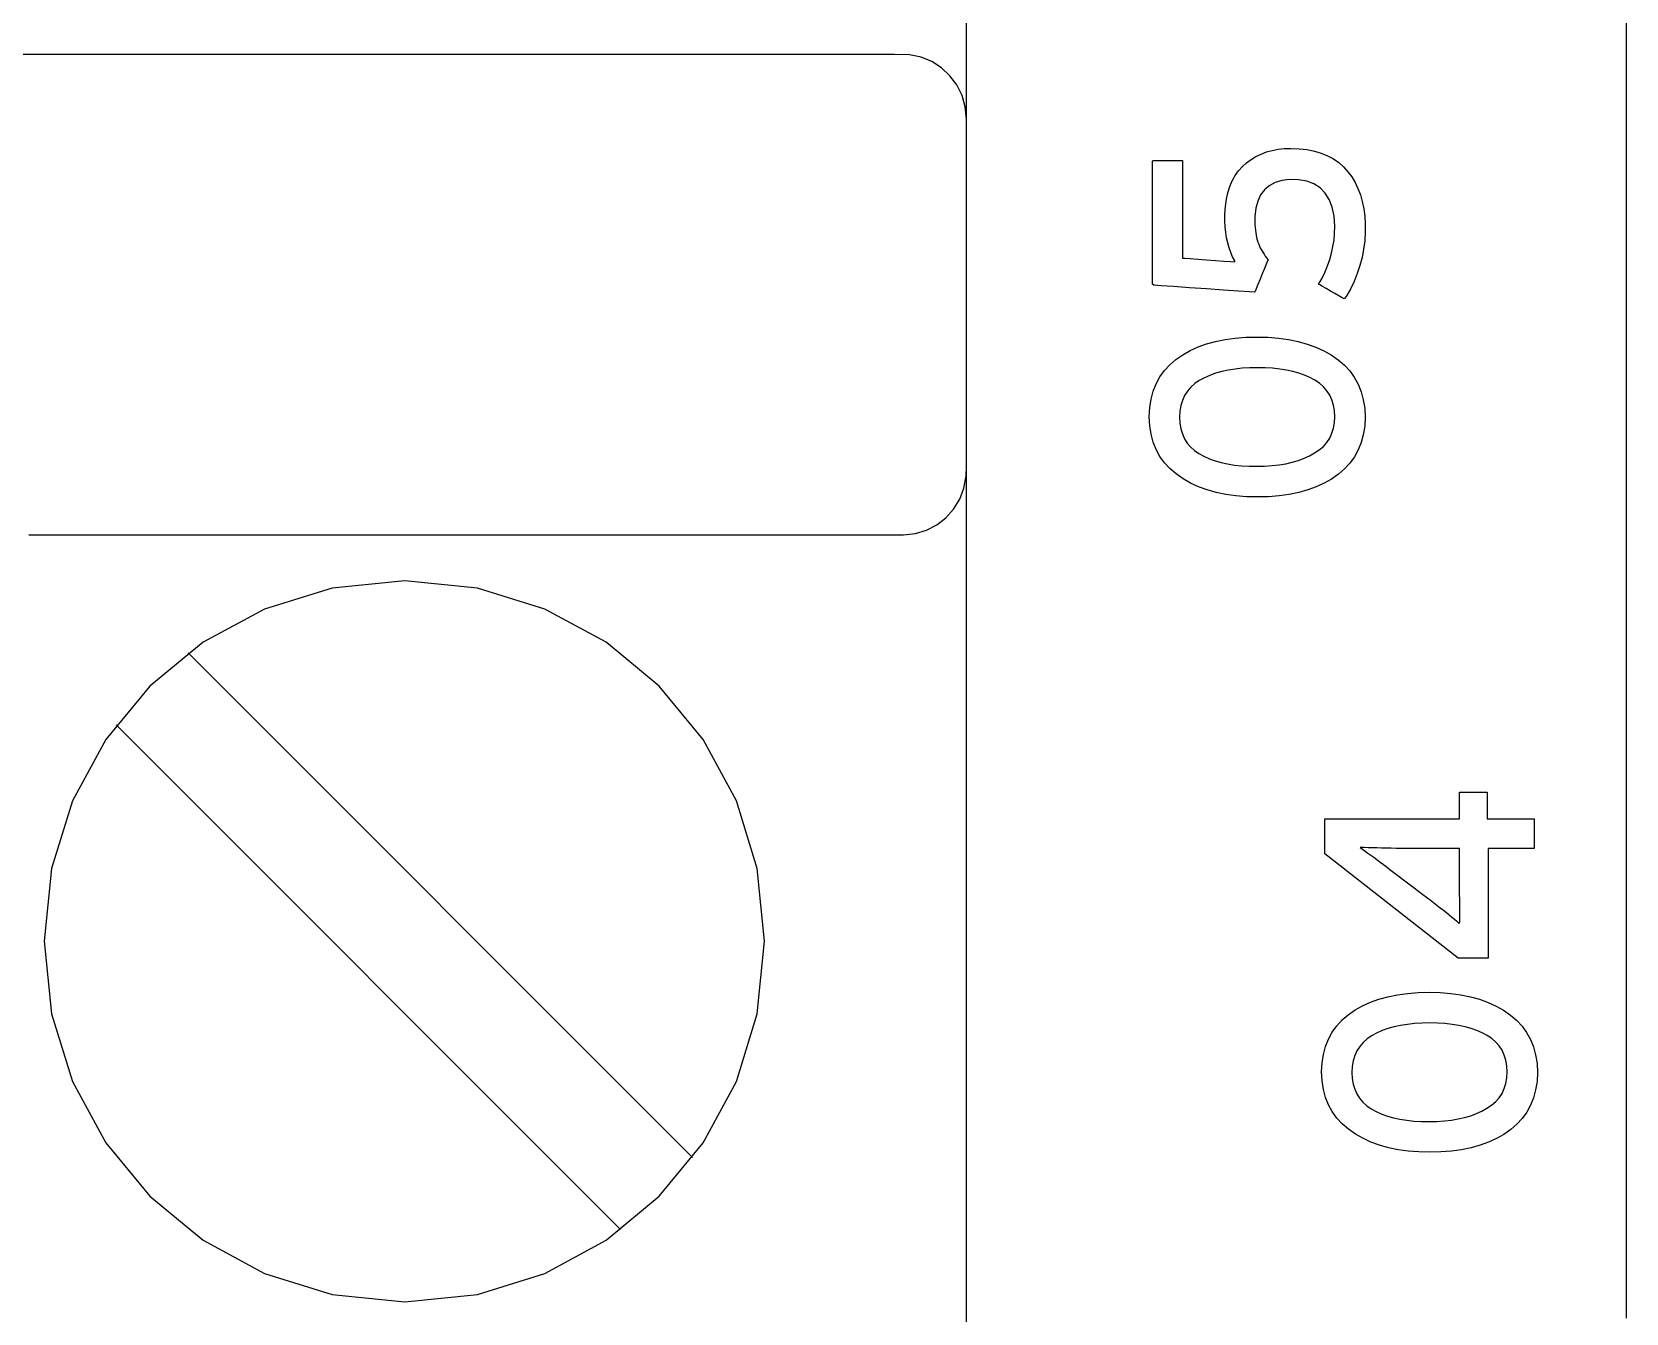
# Model space of a CAD drawing. Extents: x 1 to 47.7, y 0.2 to 35.
# Drawn here: x 37.238 to 37.978, y 3.863 to 4.457 of the extents above; entities that cross this region are included whole.
import ezdxf

# ---------------------------------------------------------------- set-up
doc = ezdxf.new("R2010")
doc.units = 0
doc.header["$MEASUREMENT"] = 0
for name, color, linetype in [('7_1__EMPTY_IO_BOARD_POSITI', 7, 'CONTINUOUS'), ('7_2___8__INDEPENDENT_INPUT', 7, 'CONTINUOUS'), ('7_3___8__OPTOISO_INDEPENDE', 7, 'CONTINUOUS'), ('7_4___24__OPTOISO_INDEPEND', 7, 'CONTINUOUS'), ('7_5___8__INDEPENDENT_INPUT', 7, 'CONTINUOUS'), ('7_6____8__INDEPENDENT_INPU', 7, 'CONTINUOUS'), ('7_7____8__OPTOISO_INDEPEND', 7, 'CONTINUOUS'), ('7_8____8__OPTOISO_INDEPEND', 7, 'CONTINUOUS'), ('8_0_____DWG', 7, 'CONTINUOUS')]:
    doc.layers.add(name, color=color, linetype=linetype)

msp = doc.modelspace()

# ---------------------------------------------------------------- linework, layer by layer
at = {"layer": '7_1__EMPTY_IO_BOARD_POSITI'}
msp.add_lwpolyline([(37.67201, 5.48173), (37.67201, 5.07482), (37.67201, 4.87496), (37.67201, 4.67911), (37.67201, 4.48851), (37.67201, 4.30439), (37.67201, 4.21513), (37.67201, 4.12795), (37.67201, 4.04301), (37.67201, 3.96044), (37.67201, 3.88041), (37.67201, 3.80307)], dxfattribs=at)
at = {"layer": '7_2___8__INDEPENDENT_INPUT'}
for points in [[(37.67212, 3.80982), (37.67212, 3.92095), (37.67212, 4.03743), (37.67212, 4.15881), (37.67212, 4.28465), (37.67212, 4.41449), (37.67212, 4.54789), (37.67212, 4.68442), (37.67212, 4.82361), (37.67212, 4.96504), (37.67212, 5.25278), (37.67212, 5.54409)], [(37.2367, 4.22395), (37.26643, 4.22395), (37.3182, 4.22395), (37.38401, 4.22395), (37.45582, 4.22395), (37.52563, 4.22395), (37.58542, 4.22395), (37.62718, 4.22395), (37.64288, 4.22395), (37.64844, 4.22449), (37.65364, 4.22605), (37.6584, 4.22852), (37.66261, 4.2318), (37.66616, 4.2358), (37.66898, 4.24041), (37.67095, 4.24553), (37.67198, 4.25106), (37.67212, 4.25558), (37.67212, 4.26738), (37.67212, 4.28793), (37.67212, 4.31405), (37.67212, 4.34256), (37.67212, 4.37027), (37.67212, 4.394), (37.67212, 4.41058), (37.67212, 4.41681), (37.67159, 4.42251), (37.67008, 4.42784), (37.66767, 4.43272), (37.66447, 4.43703), (37.66058, 4.44069), (37.65608, 4.44357), (37.65109, 4.4456), (37.6457, 4.44666), (37.63878, 4.4468), (37.60906, 4.4468), (37.55728, 4.4468), (37.49148, 4.4468), (37.41966, 4.4468), (37.34985, 4.4468), (37.29006, 4.4468), (37.24831, 4.4468), (37.23261, 4.4468)], [(37.54497, 3.93491), (37.31071, 4.16918)], [(37.51155, 3.90149), (37.27729, 4.13576)]]:
    msp.add_lwpolyline(points, dxfattribs=at)
msp.add_lwpolyline([(37.41132, 3.86791), (37.445, 3.87131), (37.47637, 3.88106), (37.50475, 3.8965), (37.52947, 3.91694), (37.54987, 3.94171), (37.56527, 3.97015), (37.575, 4.00159), (37.57839, 4.03534), (37.575, 4.06904), (37.56527, 4.10043), (37.54987, 4.12884), (37.52947, 4.1536), (37.50475, 4.17402), (37.47637, 4.18945), (37.445, 4.1992), (37.41132, 4.2026), (37.37761, 4.1992), (37.3462, 4.18945), (37.31776, 4.17402), (37.29297, 4.1536), (37.2725, 4.12884), (37.25705, 4.10043), (37.24728, 4.06904), (37.24387, 4.03534), (37.24728, 4.00159), (37.25705, 3.97015), (37.2725, 3.94171), (37.29297, 3.91694), (37.31776, 3.8965), (37.3462, 3.88106), (37.37761, 3.87131)], close=True, dxfattribs=at)
at = {"layer": '7_3___8__OPTOISO_INDEPENDE'}
for points in [[(37.67212, 3.80982), (37.67212, 3.92095), (37.67212, 4.03743), (37.67212, 4.15881), (37.67212, 4.28465), (37.67212, 4.41449), (37.67212, 4.54789), (37.67212, 4.68442), (37.67212, 4.82361), (37.67212, 4.96504), (37.67212, 5.25278), (37.67212, 5.54409)], [(37.2367, 4.22395), (37.26643, 4.22395), (37.3182, 4.22395), (37.38401, 4.22395), (37.45582, 4.22395), (37.52563, 4.22395), (37.58542, 4.22395), (37.62718, 4.22395), (37.64288, 4.22395), (37.64844, 4.22449), (37.65364, 4.22605), (37.6584, 4.22852), (37.66261, 4.2318), (37.66616, 4.2358), (37.66898, 4.24041), (37.67095, 4.24553), (37.67198, 4.25106), (37.67212, 4.25558), (37.67212, 4.26738), (37.67212, 4.28793), (37.67212, 4.31405), (37.67212, 4.34256), (37.67212, 4.37027), (37.67212, 4.394), (37.67212, 4.41058), (37.67212, 4.41681), (37.67159, 4.42251), (37.67008, 4.42784), (37.66767, 4.43272), (37.66447, 4.43703), (37.66058, 4.44069), (37.65608, 4.44357), (37.65109, 4.4456), (37.6457, 4.44666), (37.63878, 4.4468), (37.60906, 4.4468), (37.55728, 4.4468), (37.49148, 4.4468), (37.41966, 4.4468), (37.34985, 4.4468), (37.29006, 4.4468), (37.24831, 4.4468), (37.23261, 4.4468)], [(37.54497, 3.93491), (37.31071, 4.16918)], [(37.51155, 3.90149), (37.27729, 4.13576)]]:
    msp.add_lwpolyline(points, dxfattribs=at)
msp.add_lwpolyline([(37.41132, 3.86791), (37.445, 3.87131), (37.47637, 3.88106), (37.50475, 3.8965), (37.52947, 3.91694), (37.54987, 3.94171), (37.56527, 3.97015), (37.575, 4.00159), (37.57839, 4.03534), (37.575, 4.06904), (37.56527, 4.10043), (37.54987, 4.12884), (37.52947, 4.1536), (37.50475, 4.17402), (37.47637, 4.18945), (37.445, 4.1992), (37.41132, 4.2026), (37.37761, 4.1992), (37.3462, 4.18945), (37.31776, 4.17402), (37.29297, 4.1536), (37.2725, 4.12884), (37.25705, 4.10043), (37.24728, 4.06904), (37.24387, 4.03534), (37.24728, 4.00159), (37.25705, 3.97015), (37.2725, 3.94171), (37.29297, 3.91694), (37.31776, 3.8965), (37.3462, 3.88106), (37.37761, 3.87131)], close=True, dxfattribs=at)
at = {"layer": '7_4___24__OPTOISO_INDEPEND'}
for points in [[(37.67212, 3.80982), (37.67212, 3.92095), (37.67212, 4.03743), (37.67212, 4.15881), (37.67212, 4.28465), (37.67212, 4.41449), (37.67212, 4.54789), (37.67212, 4.68442), (37.67212, 4.82361), (37.67212, 4.96504), (37.67212, 5.25278), (37.67212, 5.54409)], [(37.2367, 4.22395), (37.26643, 4.22395), (37.3182, 4.22395), (37.38401, 4.22395), (37.45582, 4.22395), (37.52563, 4.22395), (37.58542, 4.22395), (37.62718, 4.22395), (37.64288, 4.22395), (37.64844, 4.22449), (37.65364, 4.22605), (37.6584, 4.22852), (37.66261, 4.2318), (37.66616, 4.2358), (37.66898, 4.24041), (37.67095, 4.24553), (37.67198, 4.25106), (37.67212, 4.25558), (37.67212, 4.26738), (37.67212, 4.28793), (37.67212, 4.31405), (37.67212, 4.34256), (37.67212, 4.37027), (37.67212, 4.394), (37.67212, 4.41058), (37.67212, 4.41681), (37.67159, 4.42251), (37.67008, 4.42784), (37.66767, 4.43272), (37.66447, 4.43703), (37.66058, 4.44069), (37.65608, 4.44357), (37.65109, 4.4456), (37.6457, 4.44666), (37.63878, 4.4468), (37.60906, 4.4468), (37.55728, 4.4468), (37.49148, 4.4468), (37.41966, 4.4468), (37.34985, 4.4468), (37.29006, 4.4468), (37.24831, 4.4468), (37.23261, 4.4468)], [(37.54497, 3.93491), (37.31071, 4.16918)], [(37.51155, 3.90149), (37.27729, 4.13576)]]:
    msp.add_lwpolyline(points, dxfattribs=at)
msp.add_lwpolyline([(37.41132, 3.86791), (37.445, 3.87131), (37.47637, 3.88106), (37.50475, 3.8965), (37.52947, 3.91694), (37.54987, 3.94171), (37.56527, 3.97015), (37.575, 4.00159), (37.57839, 4.03534), (37.575, 4.06904), (37.56527, 4.10043), (37.54987, 4.12884), (37.52947, 4.1536), (37.50475, 4.17402), (37.47637, 4.18945), (37.445, 4.1992), (37.41132, 4.2026), (37.37761, 4.1992), (37.3462, 4.18945), (37.31776, 4.17402), (37.29297, 4.1536), (37.2725, 4.12884), (37.25705, 4.10043), (37.24728, 4.06904), (37.24387, 4.03534), (37.24728, 4.00159), (37.25705, 3.97015), (37.2725, 3.94171), (37.29297, 3.91694), (37.31776, 3.8965), (37.3462, 3.88106), (37.37761, 3.87131)], close=True, dxfattribs=at)
at = {"layer": '7_5___8__INDEPENDENT_INPUT'}
for points in [[(37.67212, 3.80982), (37.67212, 3.92095), (37.67212, 4.03743), (37.67212, 4.15881), (37.67212, 4.28465), (37.67212, 4.41449), (37.67212, 4.54789), (37.67212, 4.68442), (37.67212, 4.82361), (37.67212, 4.96504), (37.67212, 5.25278), (37.67212, 5.54409)], [(37.2367, 4.22395), (37.26643, 4.22395), (37.3182, 4.22395), (37.38401, 4.22395), (37.45582, 4.22395), (37.52563, 4.22395), (37.58542, 4.22395), (37.62718, 4.22395), (37.64288, 4.22395), (37.64844, 4.22449), (37.65364, 4.22605), (37.6584, 4.22852), (37.66261, 4.2318), (37.66616, 4.2358), (37.66898, 4.24041), (37.67095, 4.24553), (37.67198, 4.25106), (37.67212, 4.25558), (37.67212, 4.26738), (37.67212, 4.28793), (37.67212, 4.31405), (37.67212, 4.34256), (37.67212, 4.37027), (37.67212, 4.394), (37.67212, 4.41058), (37.67212, 4.41681), (37.67159, 4.42251), (37.67008, 4.42784), (37.66767, 4.43272), (37.66447, 4.43703), (37.66058, 4.44069), (37.65608, 4.44357), (37.65109, 4.4456), (37.6457, 4.44666), (37.63878, 4.4468), (37.60906, 4.4468), (37.55728, 4.4468), (37.49148, 4.4468), (37.41966, 4.4468), (37.34985, 4.4468), (37.29006, 4.4468), (37.24831, 4.4468), (37.23261, 4.4468)], [(37.54497, 3.93491), (37.31071, 4.16918)], [(37.51155, 3.90149), (37.27729, 4.13576)]]:
    msp.add_lwpolyline(points, dxfattribs=at)
msp.add_lwpolyline([(37.41132, 3.86791), (37.445, 3.87131), (37.47637, 3.88106), (37.50475, 3.8965), (37.52947, 3.91694), (37.54987, 3.94171), (37.56527, 3.97015), (37.575, 4.00159), (37.57839, 4.03534), (37.575, 4.06904), (37.56527, 4.10043), (37.54987, 4.12884), (37.52947, 4.1536), (37.50475, 4.17402), (37.47637, 4.18945), (37.445, 4.1992), (37.41132, 4.2026), (37.37761, 4.1992), (37.3462, 4.18945), (37.31776, 4.17402), (37.29297, 4.1536), (37.2725, 4.12884), (37.25705, 4.10043), (37.24728, 4.06904), (37.24387, 4.03534), (37.24728, 4.00159), (37.25705, 3.97015), (37.2725, 3.94171), (37.29297, 3.91694), (37.31776, 3.8965), (37.3462, 3.88106), (37.37761, 3.87131)], close=True, dxfattribs=at)
at = {"layer": '7_6____8__INDEPENDENT_INPU'}
for points in [[(37.67212, 3.80982), (37.67212, 3.92095), (37.67212, 4.03743), (37.67212, 4.15881), (37.67212, 4.28465), (37.67212, 4.41449), (37.67212, 4.54789), (37.67212, 4.68442), (37.67212, 4.82361), (37.67212, 4.96504), (37.67212, 5.25278), (37.67212, 5.54409)], [(37.2367, 4.22395), (37.26643, 4.22395), (37.3182, 4.22395), (37.38401, 4.22395), (37.45582, 4.22395), (37.52563, 4.22395), (37.58542, 4.22395), (37.62718, 4.22395), (37.64288, 4.22395), (37.64844, 4.22449), (37.65364, 4.22605), (37.6584, 4.22852), (37.66261, 4.2318), (37.66616, 4.2358), (37.66898, 4.24041), (37.67095, 4.24553), (37.67198, 4.25106), (37.67212, 4.25558), (37.67212, 4.26738), (37.67212, 4.28793), (37.67212, 4.31405), (37.67212, 4.34256), (37.67212, 4.37027), (37.67212, 4.394), (37.67212, 4.41058), (37.67212, 4.41681), (37.67159, 4.42251), (37.67008, 4.42784), (37.66767, 4.43272), (37.66447, 4.43703), (37.66058, 4.44069), (37.65608, 4.44357), (37.65109, 4.4456), (37.6457, 4.44666), (37.63878, 4.4468), (37.60906, 4.4468), (37.55728, 4.4468), (37.49148, 4.4468), (37.41966, 4.4468), (37.34985, 4.4468), (37.29006, 4.4468), (37.24831, 4.4468), (37.23261, 4.4468)], [(37.54497, 3.93491), (37.31071, 4.16918)], [(37.51155, 3.90149), (37.27729, 4.13576)]]:
    msp.add_lwpolyline(points, dxfattribs=at)
msp.add_lwpolyline([(37.41132, 3.86791), (37.445, 3.87131), (37.47637, 3.88106), (37.50475, 3.8965), (37.52947, 3.91694), (37.54987, 3.94171), (37.56527, 3.97015), (37.575, 4.00159), (37.57839, 4.03534), (37.575, 4.06904), (37.56527, 4.10043), (37.54987, 4.12884), (37.52947, 4.1536), (37.50475, 4.17402), (37.47637, 4.18945), (37.445, 4.1992), (37.41132, 4.2026), (37.37761, 4.1992), (37.3462, 4.18945), (37.31776, 4.17402), (37.29297, 4.1536), (37.2725, 4.12884), (37.25705, 4.10043), (37.24728, 4.06904), (37.24387, 4.03534), (37.24728, 4.00159), (37.25705, 3.97015), (37.2725, 3.94171), (37.29297, 3.91694), (37.31776, 3.8965), (37.3462, 3.88106), (37.37761, 3.87131)], close=True, dxfattribs=at)
at = {"layer": '7_7____8__OPTOISO_INDEPEND'}
for points in [[(37.67212, 3.80982), (37.67212, 3.92095), (37.67212, 4.03743), (37.67212, 4.15881), (37.67212, 4.28465), (37.67212, 4.41449), (37.67212, 4.54789), (37.67212, 4.68442), (37.67212, 4.82361), (37.67212, 4.96504), (37.67212, 5.25278), (37.67212, 5.54409)], [(37.2367, 4.22395), (37.26643, 4.22395), (37.3182, 4.22395), (37.38401, 4.22395), (37.45582, 4.22395), (37.52563, 4.22395), (37.58542, 4.22395), (37.62718, 4.22395), (37.64288, 4.22395), (37.64844, 4.22449), (37.65364, 4.22605), (37.6584, 4.22852), (37.66261, 4.2318), (37.66616, 4.2358), (37.66898, 4.24041), (37.67095, 4.24553), (37.67198, 4.25106), (37.67212, 4.25558), (37.67212, 4.26738), (37.67212, 4.28793), (37.67212, 4.31405), (37.67212, 4.34256), (37.67212, 4.37027), (37.67212, 4.394), (37.67212, 4.41058), (37.67212, 4.41681), (37.67159, 4.42251), (37.67008, 4.42784), (37.66767, 4.43272), (37.66447, 4.43703), (37.66058, 4.44069), (37.65608, 4.44357), (37.65109, 4.4456), (37.6457, 4.44666), (37.63878, 4.4468), (37.60906, 4.4468), (37.55728, 4.4468), (37.49148, 4.4468), (37.41966, 4.4468), (37.34985, 4.4468), (37.29006, 4.4468), (37.24831, 4.4468), (37.23261, 4.4468)], [(37.54497, 3.93491), (37.31071, 4.16918)], [(37.51155, 3.90149), (37.27729, 4.13576)]]:
    msp.add_lwpolyline(points, dxfattribs=at)
msp.add_lwpolyline([(37.41132, 3.86791), (37.445, 3.87131), (37.47637, 3.88106), (37.50475, 3.8965), (37.52947, 3.91694), (37.54987, 3.94171), (37.56527, 3.97015), (37.575, 4.00159), (37.57839, 4.03534), (37.575, 4.06904), (37.56527, 4.10043), (37.54987, 4.12884), (37.52947, 4.1536), (37.50475, 4.17402), (37.47637, 4.18945), (37.445, 4.1992), (37.41132, 4.2026), (37.37761, 4.1992), (37.3462, 4.18945), (37.31776, 4.17402), (37.29297, 4.1536), (37.2725, 4.12884), (37.25705, 4.10043), (37.24728, 4.06904), (37.24387, 4.03534), (37.24728, 4.00159), (37.25705, 3.97015), (37.2725, 3.94171), (37.29297, 3.91694), (37.31776, 3.8965), (37.3462, 3.88106), (37.37761, 3.87131)], close=True, dxfattribs=at)
at = {"layer": '7_8____8__OPTOISO_INDEPEND'}
for points in [[(37.67212, 3.80982), (37.67212, 3.92095), (37.67212, 4.03743), (37.67212, 4.15881), (37.67212, 4.28465), (37.67212, 4.41449), (37.67212, 4.54789), (37.67212, 4.68442), (37.67212, 4.82361), (37.67212, 4.96504), (37.67212, 5.25278), (37.67212, 5.54409)], [(37.2367, 4.22395), (37.26643, 4.22395), (37.3182, 4.22395), (37.38401, 4.22395), (37.45582, 4.22395), (37.52563, 4.22395), (37.58542, 4.22395), (37.62718, 4.22395), (37.64288, 4.22395), (37.64844, 4.22449), (37.65364, 4.22605), (37.6584, 4.22852), (37.66261, 4.2318), (37.66616, 4.2358), (37.66898, 4.24041), (37.67095, 4.24553), (37.67198, 4.25106), (37.67212, 4.25558), (37.67212, 4.26738), (37.67212, 4.28793), (37.67212, 4.31405), (37.67212, 4.34256), (37.67212, 4.37027), (37.67212, 4.394), (37.67212, 4.41058), (37.67212, 4.41681), (37.67159, 4.42251), (37.67008, 4.42784), (37.66767, 4.43272), (37.66447, 4.43703), (37.66058, 4.44069), (37.65608, 4.44357), (37.65109, 4.4456), (37.6457, 4.44666), (37.63878, 4.4468), (37.60906, 4.4468), (37.55728, 4.4468), (37.49148, 4.4468), (37.41966, 4.4468), (37.34985, 4.4468), (37.29006, 4.4468), (37.24831, 4.4468), (37.23261, 4.4468)], [(37.54497, 3.93491), (37.31071, 4.16918)], [(37.51155, 3.90149), (37.27729, 4.13576)]]:
    msp.add_lwpolyline(points, dxfattribs=at)
msp.add_lwpolyline([(37.41132, 3.86791), (37.445, 3.87131), (37.47637, 3.88106), (37.50475, 3.8965), (37.52947, 3.91694), (37.54987, 3.94171), (37.56527, 3.97015), (37.575, 4.00159), (37.57839, 4.03534), (37.575, 4.06904), (37.56527, 4.10043), (37.54987, 4.12884), (37.52947, 4.1536), (37.50475, 4.17402), (37.47637, 4.18945), (37.445, 4.1992), (37.41132, 4.2026), (37.37761, 4.1992), (37.3462, 4.18945), (37.31776, 4.17402), (37.29297, 4.1536), (37.2725, 4.12884), (37.25705, 4.10043), (37.24728, 4.06904), (37.24387, 4.03534), (37.24728, 4.00159), (37.25705, 3.97015), (37.2725, 3.94171), (37.29297, 3.91694), (37.31776, 3.8965), (37.3462, 3.88106), (37.37761, 3.87131)], close=True, dxfattribs=at)
at = {"layer": '8_0_____DWG'}
for points in [[(37.97843, 4.46413), (37.97843, 4.39958), (37.97843, 4.33592), (37.97843, 4.27317), (37.97843, 4.21134), (37.97843, 4.15044), (37.97843, 4.09048), (37.97843, 4.03147), (37.97843, 3.97343), (37.97843, 3.91636), (37.97843, 3.86029)], [(37.91393, 4.09205), (37.93576, 4.09205), (37.93576, 4.07836), (37.9144, 4.07836), (37.9144, 4.02738), (37.9005, 4.02738), (37.83858, 4.0759), (37.83858, 4.09205), (37.90111, 4.09205), (37.90111, 4.10452), (37.91393, 4.10452), (37.91393, 4.09205)]]:
    msp.add_lwpolyline(points, dxfattribs=at)
for points in [[(37.82274, 4.40328), (37.82664, 4.40312), (37.83029, 4.40269), (37.83371, 4.40201), (37.8369, 4.40106), (37.83984, 4.39986), (37.84255, 4.39839), (37.84503, 4.39667), (37.84726, 4.39468), (37.84926, 4.39244), (37.85103, 4.39001), (37.85258, 4.38741), (37.85391, 4.38464), (37.85502, 4.38169), (37.85591, 4.37858), (37.85658, 4.3753), (37.85703, 4.37184), (37.85727, 4.36822), (37.85728, 4.36434), (37.85704, 4.36036), (37.85656, 4.35646), (37.85582, 4.35262), (37.85484, 4.34885), (37.85361, 4.34516), (37.85212, 4.34153), (37.85039, 4.33797), (37.84841, 4.33448), (37.8475, 4.33345), (37.84656, 4.33398), (37.84504, 4.33485), (37.84315, 4.33592), (37.8411, 4.33708), (37.83912, 4.33821), (37.83741, 4.33918), (37.83618, 4.33988), (37.83566, 4.34018), (37.83708, 4.34279), (37.8385, 4.34573), (37.83974, 4.3487), (37.84079, 4.35168), (37.84165, 4.35469), (37.84232, 4.35771), (37.8428, 4.36075), (37.84309, 4.36381), (37.84318, 4.36711), (37.84282, 4.37182), (37.84195, 4.37596), (37.84059, 4.37953), (37.83872, 4.38252), (37.83636, 4.38494), (37.8335, 4.38679), (37.83013, 4.38806), (37.82627, 4.38876), (37.82212, 4.38885), (37.81854, 4.38836), (37.8154, 4.3874), (37.81272, 4.38597), (37.81049, 4.38406), (37.80871, 4.38167), (37.80738, 4.37881), (37.8065, 4.37548), (37.80607, 4.37167), (37.80604, 4.36908), (37.80608, 4.36779), (37.80616, 4.36653), (37.80627, 4.36531), (37.80643, 4.36413), (37.80662, 4.36299), (37.80686, 4.36188), (37.80713, 4.36081), (37.80745, 4.35978), (37.80783, 4.35879), (37.80826, 4.35782), (37.80872, 4.35688), (37.80921, 4.35595), (37.80973, 4.35504), (37.81029, 4.35415), (37.81088, 4.35328), (37.8115, 4.35242), (37.81215, 4.35159), (37.81193, 4.35105), (37.81134, 4.3496), (37.81049, 4.34752), (37.80949, 4.34507), (37.80845, 4.34252), (37.80748, 4.34012), (37.80668, 4.33816), (37.80617, 4.33689), (37.80594, 4.33657), (37.80353, 4.33673), (37.79844, 4.33708), (37.79154, 4.33754), (37.78365, 4.33808), (37.77562, 4.33862), (37.76829, 4.33912), (37.7625, 4.33951), (37.7591, 4.33974), (37.75856, 4.34021), (37.75856, 4.34396), (37.75856, 4.35074), (37.75856, 4.35951), (37.75856, 4.36926), (37.75856, 4.37894), (37.75856, 4.38755), (37.75856, 4.39404), (37.75856, 4.39739), (37.75879, 4.39764), (37.75987, 4.39764), (37.76161, 4.39764), (37.76378, 4.39764), (37.76613, 4.39764), (37.76841, 4.39764), (37.77038, 4.39764), (37.77178, 4.39764), (37.77239, 4.39764), (37.77239, 4.39634), (37.77239, 4.39225), (37.77239, 4.38616), (37.77239, 4.37886), (37.77239, 4.37116), (37.77239, 4.36387), (37.77239, 4.35777), (37.77239, 4.35369), (37.7724, 4.35239), (37.77348, 4.35231), (37.77599, 4.35212), (37.7795, 4.35186), (37.78357, 4.35156), (37.78775, 4.35124), (37.79163, 4.35095), (37.79475, 4.35072), (37.79667, 4.35058), (37.79671, 4.35114), (37.7957, 4.35301), (37.79482, 4.35501), (37.79406, 4.35713), (37.79342, 4.35938), (37.7929, 4.36175), (37.79251, 4.36424), (37.79223, 4.36686), (37.79209, 4.3696), (37.79211, 4.37289), (37.79237, 4.37638), (37.79285, 4.37966), (37.79354, 4.38272), (37.79445, 4.38557), (37.79558, 4.38821), (37.79692, 4.39063), (37.79848, 4.39284), (37.80025, 4.39484), (37.80221, 4.39661), (37.80431, 4.39817), (37.80654, 4.39952), (37.80891, 4.40067), (37.81141, 4.40161), (37.81404, 4.40234), (37.81681, 4.40286), (37.81971, 4.40318)], [(37.80698, 4.31573), (37.81213, 4.3156), (37.81703, 4.31521), (37.8217, 4.31456), (37.82613, 4.31365), (37.83033, 4.31248), (37.83428, 4.31104), (37.838, 4.30935), (37.84148, 4.3074), (37.84471, 4.30518), (37.84759, 4.30271), (37.8501, 4.29999), (37.85223, 4.29702), (37.85399, 4.2938), (37.85538, 4.29034), (37.85639, 4.28663), (37.85703, 4.28267), (37.8573, 4.27847), (37.85703, 4.27431), (37.8564, 4.27039), (37.85539, 4.26672), (37.85402, 4.26329), (37.85227, 4.2601), (37.85016, 4.25716), (37.84768, 4.25446), (37.84483, 4.252), (37.84164, 4.24979), (37.83822, 4.24784), (37.83455, 4.24615), (37.83062, 4.24472), (37.82645, 4.24355), (37.82202, 4.24264), (37.81735, 4.24199), (37.81243, 4.2416), (37.80725, 4.24147), (37.80209, 4.2416), (37.79717, 4.242), (37.79249, 4.24266), (37.78805, 4.24358), (37.78385, 4.24477), (37.77989, 4.24622), (37.77617, 4.24794), (37.77269, 4.24992), (37.76945, 4.25215), (37.76656, 4.25464), (37.76405, 4.25736), (37.76193, 4.26032), (37.76018, 4.26352), (37.75881, 4.26696), (37.75783, 4.27065), (37.75722, 4.27457), (37.757, 4.27873), (37.75725, 4.28293), (37.75786, 4.28688), (37.75885, 4.29058), (37.76021, 4.29403), (37.76194, 4.29723), (37.76404, 4.30018), (37.76651, 4.30288), (37.76934, 4.30532), (37.77253, 4.30751), (37.77597, 4.30944), (37.77966, 4.31111), (37.78359, 4.31252), (37.78777, 4.31367), (37.7922, 4.31457), (37.79688, 4.31521), (37.8018, 4.3156)], [(37.80725, 4.30149), (37.80363, 4.30141), (37.80017, 4.3012), (37.79685, 4.30083), (37.79369, 4.30032), (37.79068, 4.29967), (37.78783, 4.29887), (37.78513, 4.29792), (37.78258, 4.29683), (37.7802, 4.29557), (37.77809, 4.2941), (37.77626, 4.29245), (37.77471, 4.2906), (37.77344, 4.28856), (37.77244, 4.28633), (37.77172, 4.2839), (37.77127, 4.28128), (37.7711, 4.27847), (37.77127, 4.2757), (37.77171, 4.27312), (37.77242, 4.27073), (37.77341, 4.26853), (37.77467, 4.26652), (37.7762, 4.26469), (37.778, 4.26306), (37.78008, 4.26162), (37.78241, 4.26036), (37.78491, 4.25924), (37.78757, 4.25827), (37.7904, 4.25746), (37.79339, 4.2568), (37.79654, 4.2563), (37.79986, 4.25595), (37.80334, 4.25575), (37.80698, 4.25571), (37.81058, 4.25579), (37.81402, 4.25601), (37.81731, 4.2564), (37.82044, 4.25693), (37.82342, 4.25762), (37.82624, 4.25846), (37.8289, 4.25945), (37.83141, 4.2606), (37.8338, 4.26189), (37.83597, 4.26334), (37.83786, 4.26498), (37.83947, 4.26681), (37.84078, 4.26882), (37.84182, 4.27102), (37.84256, 4.2734), (37.84302, 4.27597), (37.84319, 4.27873), (37.84302, 4.28154), (37.84257, 4.28415), (37.84184, 4.28657), (37.84082, 4.28879), (37.83952, 4.29082), (37.83793, 4.29265), (37.83607, 4.29428), (37.83392, 4.29572), (37.83156, 4.29695), (37.82908, 4.29801), (37.82644, 4.29893), (37.82364, 4.29971), (37.82068, 4.30035), (37.81756, 4.30085), (37.81429, 4.3012), (37.81085, 4.30142)], [(37.85494, 4.07875), (37.85607, 4.07796), (37.85726, 4.07711), (37.85852, 4.0762), (37.85984, 4.07524), (37.86123, 4.07422), (37.86269, 4.07314), (37.8642, 4.07201), (37.86578, 4.07081), (37.8668, 4.07005), (37.86866, 4.06863), (37.8718, 4.06625), (37.87572, 4.06328), (37.87995, 4.06008), (37.884, 4.057), (37.88741, 4.05442), (37.88969, 4.05269), (37.8906, 4.052), (37.89213, 4.05083), (37.89358, 4.04969), (37.89497, 4.04859), (37.8963, 4.04752), (37.89756, 4.04648), (37.89876, 4.04547), (37.89989, 4.0445), (37.90095, 4.04356), (37.90124, 4.0444), (37.90124, 4.04601), (37.90123, 4.04768), (37.90122, 4.04941), (37.9012, 4.05121), (37.90118, 4.05307), (37.90116, 4.055), (37.90113, 4.057), (37.90111, 4.05853), (37.90111, 4.05971), (37.90111, 4.06205), (37.90111, 4.06517), (37.90111, 4.06866), (37.90111, 4.07212), (37.90111, 4.07515), (37.90111, 4.07736), (37.90111, 4.07834), (37.90029, 4.07836), (37.89758, 4.07836), (37.89354, 4.07836), (37.88872, 4.07836), (37.8837, 4.07836), (37.87905, 4.07836), (37.87533, 4.07836), (37.87311, 4.07836), (37.87169, 4.07837), (37.8693, 4.07841), (37.86699, 4.07845), (37.86477, 4.07849), (37.86264, 4.07854), (37.86059, 4.07859), (37.85862, 4.07864), (37.85674, 4.07869)], [(37.887, 4.01156), (37.89215, 4.01143), (37.89706, 4.01104), (37.90173, 4.01039), (37.90616, 4.00947), (37.91035, 4.0083), (37.9143, 4.00687), (37.91802, 4.00518), (37.9215, 4.00323), (37.92473, 4.00101), (37.92761, 3.99854), (37.93012, 3.99582), (37.93225, 3.99285), (37.93401, 3.98963), (37.9354, 3.98617), (37.93642, 3.98246), (37.93706, 3.9785), (37.93732, 3.9743), (37.93706, 3.97014), (37.93642, 3.96622), (37.93542, 3.96254), (37.93404, 3.95911), (37.9323, 3.95593), (37.93019, 3.95299), (37.9277, 3.95029), (37.92485, 3.94783), (37.92167, 3.94562), (37.91824, 3.94367), (37.91457, 3.94198), (37.91065, 3.94055), (37.90647, 3.93938), (37.90205, 3.93847), (37.89737, 3.93782), (37.89245, 3.93743), (37.88727, 3.9373), (37.88211, 3.93743), (37.87719, 3.93783), (37.87251, 3.93849), (37.86807, 3.93941), (37.86387, 3.9406), (37.85991, 3.94205), (37.85619, 3.94377), (37.85271, 3.94574), (37.84947, 3.94798), (37.84658, 3.95046), (37.84408, 3.95319), (37.84195, 3.95615), (37.8402, 3.95935), (37.83884, 3.96279), (37.83785, 3.96647), (37.83725, 3.97039), (37.83702, 3.97456), (37.83727, 3.97876), (37.83789, 3.98271), (37.83888, 3.98641), (37.84023, 3.98986), (37.84196, 3.99306), (37.84406, 3.99601), (37.84653, 3.99871), (37.84937, 4.00115), (37.85255, 4.00334), (37.85599, 4.00526), (37.85968, 4.00693), (37.86361, 4.00835), (37.8678, 4.0095), (37.87222, 4.0104), (37.8769, 4.01104), (37.88183, 4.01143)], [(37.88727, 3.99731), (37.88366, 3.99724), (37.88019, 3.99702), (37.87688, 3.99666), (37.87372, 3.99615), (37.87071, 3.9955), (37.86785, 3.99469), (37.86515, 3.99375), (37.8626, 3.99265), (37.86023, 3.99139), (37.85812, 3.98993), (37.85629, 3.98828), (37.85474, 3.98643), (37.85346, 3.98439), (37.85246, 3.98216), (37.85174, 3.97973), (37.8513, 3.97711), (37.85113, 3.9743), (37.85129, 3.97153), (37.85173, 3.96895), (37.85245, 3.96656), (37.85343, 3.96436), (37.85469, 3.96234), (37.85622, 3.96052), (37.85803, 3.95889), (37.86011, 3.95745), (37.86244, 3.95618), (37.86493, 3.95506), (37.8676, 3.9541), (37.87042, 3.95329), (37.87341, 3.95263), (37.87657, 3.95213), (37.87988, 3.95178), (37.88336, 3.95158), (37.887, 3.95154), (37.8906, 3.95161), (37.89405, 3.95184), (37.89733, 3.95222), (37.90046, 3.95276), (37.90344, 3.95344), (37.90626, 3.95428), (37.90892, 3.95528), (37.91143, 3.95643), (37.91382, 3.95772), (37.91599, 3.95917), (37.91788, 3.96081), (37.91949, 3.96264), (37.92081, 3.96465), (37.92184, 3.96685), (37.92259, 3.96923), (37.92305, 3.9718), (37.92322, 3.97456), (37.92305, 3.97737), (37.92259, 3.97998), (37.92186, 3.9824), (37.92084, 3.98462), (37.91954, 3.98665), (37.91796, 3.98848), (37.91609, 3.99011), (37.91394, 3.99154), (37.91158, 3.99277), (37.9091, 3.99384), (37.90647, 3.99476), (37.90367, 3.99554), (37.90071, 3.99618), (37.89759, 3.99668), (37.89431, 3.99703), (37.89087, 3.99724)]]:
    msp.add_lwpolyline(points, close=True, dxfattribs=at)

doc.saveas('drawing.dxf')
